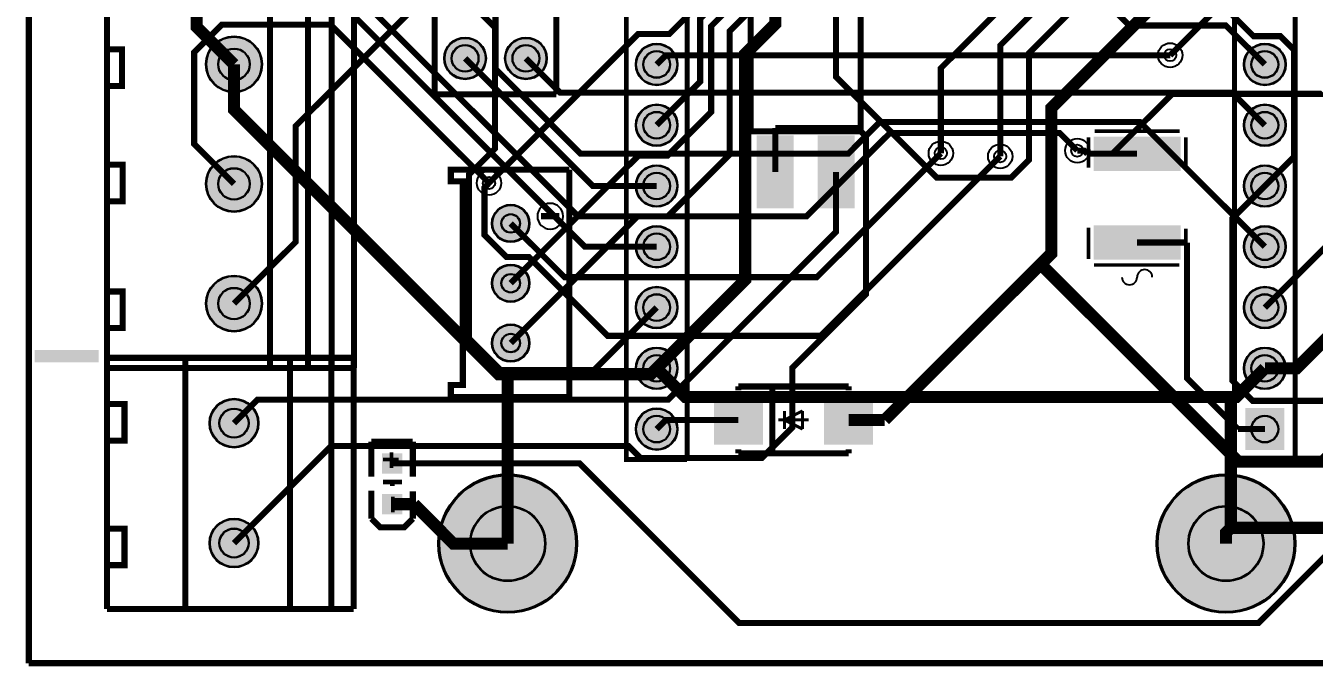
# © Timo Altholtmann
# Model space of a CAD drawing. Extents: x -432 to 3026, y -2850 to 1057.
# Drawn here: x -432 to 1686, y -2850 to -1796 of the extents above; entities that cross this region are included whole.
import ezdxf

# ---------------------------------------------------------------- set-up
doc = ezdxf.new("R2010")
doc.units = 9
for name, color, linetype, true_color in [('BoardOutLine', 7, 'Continuous', 0xff00ff), ('BottomLayer', 7, 'Continuous', 0x0000ff), ('BottomSolderMaskLayer', 7, 'Continuous', 0xaa00ff), ('Document', 7, 'Continuous', 0xffffff), ('Hole', 7, 'Continuous', 0x222222), ('Multi-Layer', 7, 'Continuous', 0xc0c0c0), ('TopLayer', 7, 'Continuous', 0xff0000), ('TopPasteMaskLayer', 7, 'Continuous', 0x808080), ('TopSilkLayer', 7, 'Continuous', 0xffcc00), ('TopSolderMaskLayer', 7, 'Continuous', 0x800080)]:
    doc.layers.add(name, color=color, linetype=linetype, true_color=true_color)

msp = doc.modelspace()

# ---------------------------------------------------------------- hatches: boundary and pattern name
at = {"layer": 'BottomSolderMaskLayer'}
for points in [[(-136.3, -1859.8, 1), (-43.7, -1859.8, 1)], [(255.5, -1850, 1), (324.5, -1850, 1)], [(355.5, -1850, 1), (424.5, -1850, 1)], [(570.5, -1860, 1), (639.5, -1860, 1)], [(1570.5, -1860, 1), (1639.5, -1860, 1)], [(570.5, -1960, 1), (639.5, -1960, 1)], [(1570.5, -1960, 1), (1639.5, -1960, 1)], [(-136.3, -2056.6, 1), (-43.7, -2056.6, 1)], [(570.5, -2060, 1), (639.5, -2060, 1)], [(1570.5, -2060, 1), (1639.5, -2060, 1)], [(334, -2121.6, 1), (396, -2121.6, 1)], [(570.5, -2160, 1), (639.5, -2160, 1)], [(1570.5, -2160, 1), (1639.5, -2160, 1)], [(334, -2220, 1), (396, -2220, 1)], [(-136.3, -2253.5, 1), (-43.7, -2253.5, 1)], [(570.5, -2260, 1), (639.5, -2260, 1)], [(1570.5, -2260, 1), (1639.5, -2260, 1)], [(334, -2318.4, 1), (396, -2318.4, 1)], [(570.5, -2360, 1), (639.5, -2360, 1)], [(1570.5, -2360, 1), (1639.5, -2360, 1)], [(-130.4, -2450.3, 1), (-49.6, -2450.3, 1)], [(570.5, -2460, 1), (639.5, -2460, 1)], [(1573.1, -2494.5), (1573.1, -2425.5), (1636.9, -2425.5), (1636.9, -2494.5)], [(245.8, -2648.4, 1), (474.2, -2648.4, 1)], [(1426.9, -2648.4, 1), (1655.3, -2648.4, 1)], [(-130.4, -2647.5, 1), (-49.6, -2647.5, 1)]]:
    msp.add_hatch(color=256, dxfattribs=at).paths.add_polyline_path(points)
at = {"layer": 'Document'}
for points in [[(919.8, -2427.4), (919.8, -2461.7), (919.9, -2461.8), (924.1, -2461.8), (924.3, -2461.6), (924.3, -2427.4), (924.1, -2427.2), (919.5, -2427.2)], [(712.7, -2451.2), (712.5, -2450.5), (712.5, -2442), (766.2, -2442.1), (766.6, -2442.9), (766.6, -2451.4)], [(947.9, -2443.9), (893.7, -2443.9), (893.7, -2439.7), (897.7, -2439.4), (947.6, -2439.5), (947.7, -2439.3), (947.7, -2443.7), (947.8, -2443.8)], [(166, -2524), (166, -2498), (172, -2498), (172, -2524)], [(180.8, -2513.2), (154.8, -2513.2), (154.8, -2507.2), (180.8, -2507.2)], [(168, -2597), (168, -2571), (174, -2571), (174, -2597)]]:
    msp.add_hatch(color=256, dxfattribs=at).paths.add_polyline_path(points)
at = {"layer": 'Multi-Layer'}
for points in [[(-135.3, -1859.8, 1), (-44.7, -1859.8, 1)], [(256.5, -1850, 1), (323.5, -1850, 1)], [(356.5, -1850, 1), (423.5, -1850, 1)], [(571.5, -1860, 1), (638.5, -1860, 1)], [(1571.5, -1860, 1), (1638.5, -1860, 1)], [(571.5, -1960, 1), (638.5, -1960, 1)], [(1571.5, -1960, 1), (1638.5, -1960, 1)], [(-135.3, -2056.6, 1), (-44.7, -2056.6, 1)], [(571.5, -2060, 1), (638.5, -2060, 1)], [(1571.5, -2060, 1), (1638.5, -2060, 1)], [(335, -2121.6, 1), (395, -2121.6, 1)], [(571.5, -2160, 1), (638.5, -2160, 1)], [(1571.5, -2160, 1), (1638.5, -2160, 1)], [(335, -2220, 1), (395, -2220, 1)], [(-135.3, -2253.5, 1), (-44.7, -2253.5, 1)], [(571.5, -2260, 1), (638.5, -2260, 1)], [(1571.5, -2260, 1), (1638.5, -2260, 1)], [(335, -2318.4, 1), (395, -2318.4, 1)], [(571.5, -2360, 1), (638.5, -2360, 1)], [(1571.5, -2360, 1), (1638.5, -2360, 1)], [(-129.4, -2450.3, 1), (-50.6, -2450.3, 1)], [(571.5, -2460, 1), (638.5, -2460, 1)], [(1574, -2493.5), (1574, -2426.5), (1636, -2426.5), (1636, -2493.5)], [(-129.4, -2647.5, 1), (-50.6, -2647.5, 1)]]:
    msp.add_hatch(color=256, dxfattribs=at).paths.add_polyline_path(points)
at = {"layer": 'TopLayer'}
for points in [[(770.5, -1977.8), (829.5, -1977.8), (829.5, -2095.9), (770.5, -2095.9)], [(870.5, -1977.8), (929.5, -1977.8), (929.5, -2095.9), (870.5, -2095.9)], [(1463.9, -2034.7), (1326.1, -2034.7), (1326.1, -1979.3), (1463.9, -1979.3)], [(1463.9, -2125.3), (1326.1, -2125.3), (1326.1, -2180.7), (1463.9, -2180.7)], [(778.8, -2484.4), (700.1, -2484.4), (700.1, -2405.6), (778.8, -2405.6)], [(959.9, -2484.4), (881.2, -2484.4), (881.2, -2405.6), (959.9, -2405.6)], [(185.7, -2532.2), (154.3, -2532.2), (154.3, -2500.8), (185.7, -2500.8)], [(185.7, -2599.2), (154.3, -2599.2), (154.3, -2567.8), (185.7, -2567.8)]]:
    msp.add_hatch(color=256, dxfattribs=at).paths.add_polyline_path(points)
at = {"layer": 'TopPasteMaskLayer'}
for points in [[(770.5, -1977.8), (829.5, -1977.8), (829.5, -2095.9), (770.5, -2095.9)], [(870.5, -1977.8), (929.5, -1977.8), (929.5, -2095.9), (870.5, -2095.9)], [(1459.9, -2034.7), (1422.4, -2034.7), (1418.4, -2030.8), (1418.4, -2019.8), (1414.5, -2015.9), (1375.5, -2015.9), (1371.6, -2019.8), (1371.6, -2030.8), (1367.6, -2034.7), (1330.1, -2034.7), (1326.1, -2030.8), (1326.1, -1983.3), (1330.1, -1979.3), (1459.9, -1979.3), (1463.9, -1983.3), (1463.9, -2030.8)], [(1459.9, -2125.3), (1422.4, -2125.3), (1418.4, -2129.2), (1418.4, -2140.2), (1414.5, -2144.1), (1375.5, -2144.1), (1371.6, -2140.2), (1371.6, -2129.2), (1367.6, -2125.3), (1330.1, -2125.3), (1326.1, -2129.2), (1326.1, -2176.7), (1330.1, -2180.7), (1459.9, -2180.7), (1463.9, -2176.7), (1463.9, -2129.2)], [(778.8, -2484.4), (700.1, -2484.4), (700.1, -2405.6), (778.8, -2405.6)], [(959.9, -2484.4), (881.2, -2484.4), (881.2, -2405.6), (959.9, -2405.6)], [(185.7, -2532.2), (154.3, -2532.2), (154.3, -2500.8), (185.7, -2500.8)], [(185.7, -2599.2), (154.3, -2599.2), (154.3, -2567.8), (185.7, -2567.8)]]:
    msp.add_hatch(color=256, dxfattribs=at).paths.add_polyline_path(points)
at = {"layer": 'TopSilkLayer'}
msp.add_hatch(color=256, dxfattribs=at).paths.add_polyline_path([(-417.5, -2330), (-312.5, -2330), (-312.5, -2350), (-417.5, -2350), (-417.5, -2330)])
at = {"layer": 'TopSolderMaskLayer'}
for points in [[(-136.3, -1859.8, 1), (-43.7, -1859.8, 1)], [(255.5, -1850, 1), (324.5, -1850, 1)], [(355.5, -1850, 1), (424.5, -1850, 1)], [(570.5, -1860, 1), (639.5, -1860, 1)], [(1570.5, -1860, 1), (1639.5, -1860, 1)], [(570.5, -1960, 1), (639.5, -1960, 1)], [(1570.5, -1960, 1), (1639.5, -1960, 1)], [(769.5, -1976.8), (830.5, -1976.8), (830.5, -2096.9), (769.5, -2096.9)], [(869.5, -1976.8), (930.5, -1976.8), (930.5, -2096.9), (869.5, -2096.9)], [(1466.4, -2035.1), (1323.6, -2035.1), (1323.6, -1978.9), (1466.4, -1978.9)], [(-136.3, -2056.6, 1), (-43.7, -2056.6, 1)], [(570.5, -2060, 1), (639.5, -2060, 1)], [(1570.5, -2060, 1), (1639.5, -2060, 1)], [(334, -2121.6, 1), (396, -2121.6, 1)], [(570.5, -2160, 1), (639.5, -2160, 1)], [(1466.4, -2124.9), (1323.6, -2124.9), (1323.6, -2181.1), (1466.4, -2181.1)], [(1570.5, -2160, 1), (1639.5, -2160, 1)], [(334, -2220, 1), (396, -2220, 1)], [(-136.3, -2253.5, 1), (-43.7, -2253.5, 1)], [(570.5, -2260, 1), (639.5, -2260, 1)], [(1570.5, -2260, 1), (1639.5, -2260, 1)], [(334, -2318.4, 1), (396, -2318.4, 1)], [(570.5, -2360, 1), (639.5, -2360, 1)], [(1570.5, -2360, 1), (1639.5, -2360, 1)], [(-130.4, -2450.3, 1), (-49.6, -2450.3, 1)], [(779.8, -2485.4), (699.1, -2485.4), (699.1, -2404.6), (779.8, -2404.6)], [(960.9, -2485.4), (880.2, -2485.4), (880.2, -2404.6), (960.9, -2404.6)], [(570.5, -2460, 1), (639.5, -2460, 1)], [(1573.1, -2494.5), (1573.1, -2425.5), (1636.9, -2425.5), (1636.9, -2494.5)], [(186.7, -2533.2), (153.3, -2533.2), (153.3, -2499.8), (186.7, -2499.8)], [(245.8, -2648.4, 1), (474.2, -2648.4, 1)], [(1426.9, -2648.4, 1), (1655.3, -2648.4, 1)], [(186.7, -2600.2), (153.3, -2600.2), (153.3, -2566.8), (186.7, -2566.8)], [(-130.4, -2647.5, 1), (-49.6, -2647.5, 1)]]:
    msp.add_hatch(color=256, dxfattribs=at).paths.add_polyline_path(points)

# ---------------------------------------------------------------- linework, layer by layer
at = {"layer": 'BoardOutLine', "const_width": 10}
for points in [[(-427.4, 1052.4), (-427.4, 257.6), (-427.4, -2845.3)], [(-427.4, -2845.2), (2328.5, -2845.2), (2328.5, 1052.4)]]:
    msp.add_lwpolyline(points, dxfattribs=at)
at = {"layer": 'BottomLayer'}
for points, const_width in [([(1296.6, -2001.8), (1267.8, -1973), (988.4, -1973), (851.4, -2110), (475.9, -2110), (-145.6, -1488.5), (-145.6, -1438.5), (-103.7, -1396.5), (343.5, -1396.5), (390, -1350)], 10), ([(1605, -2160), (1399.9, -1954.9), (971.9, -1954.9), (920.2, -2006.7), (479.5, -2006.7), (340, -1867.2), (340, -1730.9), (369.5, -1701.4), (413, -1701.4), (439.9, -1674.5), (439.9, -1620.1), (419.1, -1599.3), (339.3, -1599.3), (290, -1550)], 10), ([(1605, -2060), (1653, -2012), (1653, -1836), (1630.4, -1813.5), (1586.4, -1813.5), (1353.2, -1580.3)], 10), ([(-90, -1662.9), (-10.1, -1662.9), (487, -2160), (605, -2160)], 10), ([(390, -1750), (427.8, -1712.2), (1298.6, -1712.2), (1382.3, -1795.9), (1540.9, -1795.9), (1605, -1860)], 10), ([(-90, -2056.6), (-155.5, -1991), (-155.5, -1840), (-110.2, -1794.6), (68.8, -1794.6), (329.3, -2055.1)], 10), ([(1449.4, -1844.8), (620.2, -1844.8), (605, -1860)], 10), ([(-90, -1859.8), (-90, -1934.4), (345.2, -2369.6), (360, -2369.6)], 20), ([(290, -1850), (500, -2060), (605, -2060)], 10), ([(390, -1850), (446.5, -1906.5), (1551.5, -1906.5), (1605, -1960)], 10), ([(1169.9, -2011.2), (874.6, -2306.5), (524.4, -2306.5), (394.8, -2176.9), (358.3, -2176.9), (321.9, -2140.5), (321.9, -2062.6), (329.3, -2055.1)], 10), ([(365, -2121.6), (453.4, -2210), (868.4, -2210), (1072.3, -2006.1)], 10), ([(360, -2369.6), (595.4, -2369.6), (605, -2360)], 20), ([(1549.1, -2407.2), (652.2, -2407.2), (605, -2360)], 20), ([(1605, -2360), (1557.8, -2407.2), (1549.1, -2407.2)], 20), ([(360, -2648.4), (360, -2369.6)], 20), ([(1549.1, -2407.2), (1549.1, -2622.5)], 20), ([(1549.1, -2622.5), (1541.1, -2630.5), (1541.1, -2648.4)], 20), ([(1985, -2622.5), (1549.1, -2622.5)], 20)]:
    msp.add_lwpolyline(points, dxfattribs=dict(at, const_width=const_width))
at = {"layer": 'BottomSolderMaskLayer'}
for centre, radius in [((-90, -1859.8), 46.3), ((290, -1850), 34.5), ((390, -1850), 34.5), ((-90, -1859.8), 26.2), ((290, -1850), 22.3), ((390, -1850), 22.3), ((605, -1860), 34.5), ((605, -1860), 22.3), ((1605, -1860), 34.5), ((1605, -1860), 22.3), ((605, -1960), 34.5), ((1605, -1960), 34.5), ((605, -1960), 22.3), ((1605, -1960), 22.3), ((-90, -2056.6), 46.3), ((-90, -2056.6), 26.2), ((605, -2060), 34.5), ((1605, -2060), 34.5), ((605, -2060), 22.3), ((1605, -2060), 22.3), ((365, -2121.6), 31), ((365, -2121.6), 15.5), ((605, -2160), 34.5), ((605, -2160), 22.3), ((1605, -2160), 34.5), ((1605, -2160), 22.3), ((365, -2220), 31), ((-90, -2253.5), 46.3), ((365, -2220), 15.5), ((-90, -2253.5), 26.2), ((605, -2260), 34.5), ((605, -2260), 22.3), ((1605, -2260), 34.5), ((1605, -2260), 22.3), ((365, -2318.4), 31), ((365, -2318.4), 15.5), ((605, -2360), 34.5), ((1605, -2360), 34.5), ((605, -2360), 22.3), ((1605, -2360), 22.3), ((-90, -2450.3), 40.4), ((-90, -2450.3), 24.2), ((605, -2460), 34.5), ((605, -2460), 22.3), ((1605, -2460), 22.3), ((360, -2648.4), 114.2), ((1541.1, -2648.4), 114.2), ((360, -2648.4), 62.1), ((1541.1, -2648.4), 62.1), ((-90, -2647.5), 40.4), ((-90, -2647.5), 24.2)]:
    msp.add_circle(centre, radius, dxfattribs=at)
at = {"layer": 'Hole'}
for centre in [(1449.4, -1844.8), (1072.3, -2006.1), (1169.9, -2011.2), (1296.6, -2001.8), (329.3, -2055.1)]:
    msp.add_circle(centre, 10, dxfattribs=at)
at = {"layer": 'Multi-Layer'}
for centre, radius in [((-90, -1859.8), 45.3), ((290, -1850), 33.5), ((390, -1850), 33.5), ((-90, -1859.8), 25.6), ((290, -1850), 21.7), ((390, -1850), 21.7), ((605, -1860), 33.5), ((605, -1860), 21.7), ((1449.4, -1844.8), 20), ((1605, -1860), 33.5), ((1605, -1860), 21.7), ((605, -1960), 33.5), ((1605, -1960), 33.5), ((605, -1960), 21.7), ((1605, -1960), 21.7), ((1072.3, -2006.1), 20), ((1169.9, -2011.2), 20), ((1296.6, -2001.8), 20), ((-90, -2056.6), 45.3), ((-90, -2056.6), 25.6), ((605, -2060), 33.5), ((1605, -2060), 33.5), ((329.3, -2055.1), 20), ((605, -2060), 21.7), ((1605, -2060), 21.7), ((365, -2121.6), 30), ((365, -2121.6), 15), ((605, -2160), 33.5), ((605, -2160), 21.7), ((1605, -2160), 33.5), ((1605, -2160), 21.7), ((365, -2220), 30), ((-90, -2253.5), 45.3), ((365, -2220), 15), ((-90, -2253.5), 25.6), ((605, -2260), 33.5), ((605, -2260), 21.7), ((1605, -2260), 33.5), ((1605, -2260), 21.7), ((365, -2318.4), 30), ((365, -2318.4), 15), ((605, -2360), 33.5), ((1605, -2360), 33.5), ((605, -2360), 21.7), ((1605, -2360), 21.7), ((-90, -2450.3), 39.4), ((-90, -2450.3), 23.6), ((605, -2460), 33.5), ((605, -2460), 21.7), ((1605, -2460), 21.7), ((360, -2648.4), 112.2), ((1541.1, -2648.4), 112.2), ((360, -2648.4), 61), ((1541.1, -2648.4), 61), ((-90, -2647.5), 39.4), ((-90, -2647.5), 23.6)]:
    msp.add_circle(centre, radius, dxfattribs=at)
at = {"layer": 'TopLayer'}
for points, const_width in [([(1610, -645), (1610, -980), (1555.5, -1034.5), (1555.5, -1179.1), (1586.5, -1210), (1627.1, -1210), (1653.1, -1236), (1653.1, -1686.3), (1629.7, -1709.7), (1584.5, -1709.7), (1449.4, -1844.8)], 10), ([(910, -693.5), (925.7, -709.2), (925.7, -1107.1), (713.7, -1319.1), (713.7, -1747.6), (676.5, -1784.8), (676.5, -1888.5), (605, -1960)], 10), ([(900, -1063.5), (900, -1107.2), (691.2, -1316), (691.2, -1744.5), (625.7, -1810), (574.5, -1810), (329.3, -2055.1)], 10), ([(950, -1063.5), (950, -1108.4), (731.8, -1326.6), (731.8, -1759.8), (694.6, -1797), (694.6, -1938.2), (622.8, -2010), (575, -2010), (365, -2220)], 10), ([(365, -2318.4), (573.4, -2110), (623.1, -2110), (725.2, -2007.9), (725.2, -1805.1), (755.4, -1774.9), (755.4, -1553.8), (925, -1384.2), (925, -1238.7), (984.6, -1179.1), (1307.3, -1179.1), (1317.8, -1189.7), (1317.8, -1563.6), (1285, -1596.4)], 10), ([(-90, -1465.7), (-151.4, -1527.1), (-151.4, -1798.4), (-90, -1859.8)], 20), ([(605, -1660), (563.6, -1701.4), (271.3, -1701.4), (11.5, -1961.2), (11.5, -2152), (-90, -2253.5)], 10), ([(605, -2360), (750.5, -2214.5), (750.5, -1842.7), (800, -1793.2), (800, -1722.2)], 20), ([(900, -1715.3), (900, -1880.6), (1065.9, -2046.5), (1187.9, -2046.5), (1217.1, -2017.2), (1217.1, -1841.5), (1345, -1713.6)], 10), ([(1072.3, -2006.1), (1072.3, -1866.1), (1225, -1713.4)], 10), ([(1285, -1713.6), (1169.9, -1828.7), (1169.9, -2011.2)], 10), ([(1236.4, -2188.5), (1254, -2171), (1254, -1931.6), (1465, -1720.5)], 20), ([(290, -1750), (339.1, -1799.1), (339.1, -1998.6), (296.3, -2041.4), (296.3, -2310.7), (348.3, -2362.7), (502.3, -2362.7), (605, -2260)], 10), ([(1354, -2007), (1452.8, -1908.3), (1699.4, -1908.3), (1701.2, -1906.5)], 10), ([(800, -1964.7), (935.4, -1964.7), (949.2, -1978.5), (949.2, -2238.1), (827.9, -2359.4), (827.9, -2457.6), (778, -2507.5), (578.2, -2507.5), (558.5, -2487.7), (69.8, -2487.7), (-90, -2647.5)], 10), ([(800, -2036.9), (800, -1964.7)], 10), ([(1730, -1973.5), (1730, -2135), (1605, -2260)], 10), ([(1296.6, -2001.8), (1307.8, -2001.8), (1313, -2007)], 10), ([(1354, -2007), (1313, -2007)], 10), ([(1395, -2007), (1354, -2007)], 10), ([(900, -2036.9), (900, -2135.5), (623.9, -2411.6), (-51.3, -2411.6), (-90, -2450.3)], 10), ([(1605, -2360), (1657, -2360), (1985, -2032)], 20), ([(170, -2516.5), (478.2, -2516.5), (740.7, -2779), (1594.5, -2779), (1797.8, -2575.7), (1797.8, -2504.9), (2045.7, -2257), (2045.7, -2200), (2013.1, -2167.5), (1947.5, -2167.5), (1701.6, -2413.5), (1585, -2413.5), (1551.5, -2380), (1551.5, -2113.5), (1605, -2060)], 10), ([(1395, -2153), (1476.9, -2153)], 10), ([(1476.9, -2153), (1476.9, -2376), (1560.9, -2460)], 10), ([(979.9, -2445), (1236.4, -2188.5)], 20), ([(1236.4, -2188.5), (1561.3, -2513.5), (1700.3, -2513.5), (1985, -2228.8)], 20), ([(920.5, -2445), (979.9, -2445)], 20), ([(739.4, -2445), (620, -2445), (605, -2460)], 10), ([(1605, -2460), (1560.9, -2460)], 10), ([(170, -2583.5), (205.8, -2583.5)], 20), ([(360, -2648.4), (270.6, -2648.4), (205.8, -2583.5)], 20)]:
    msp.add_lwpolyline(points, dxfattribs=dict(at, const_width=const_width))
at = {"layer": 'TopSilkLayer'}
for points, const_width in [([(655, -1085), (655, -1010), (555, -1010), (555, -2510), (655, -2510)], 8), ([(1555, -2435), (1555, -2510), (1655, -2510), (1655, -1010), (1555, -1010)], 8), ([(1555, -1010), (1555, -2435)], 7.99), ([(655, -2510), (655, -1085)], 7.99), ([(240, -1290.9), (240, -1909.1)], 10), ([(440, -1290.9), (440, -1909.1)], 10), ([(759.4, -1969.9), (759.4, -1710.1)], 10), ([(940.6, -1710.1), (940.6, -1969.9)], 10), ([(-299, -1749.9), (-299, -2360.1)], 10), ([(-31, -1750.3), (-31, -2360.6)], 10), ([(31.5, -1746.3), (31.5, -2356.5)], 10), ([(70.5, -1745.6), (70.5, -2355.8)], 10), ([(107.2, -1749.1), (107.2, -2359.3)], 10), ([(-295.3, -1835.2), (-274.1, -1835.2), (-274.1, -1895.4), (-295.3, -1895.4)], 10), ([(440, -1909.1), (240, -1909.1)], 10), ([(940.6, -1969.9), (759.4, -1969.9)], 10), ([(1325, -1970), (1465, -1970)], 5.98), ([(1315, -1980), (1315, -2030)], 6), ([(1475, -2030), (1475, -1980)], 6), ([(-294.2, -2024.8), (-272.9, -2024.8), (-272.9, -2085.1), (-294.2, -2085.1)], 10), ([(461.5, -2033), (268.5, -2033), (266.6, -2033), (266.6, -2052.5), (286.3, -2052.5), (286.3, -2052.5), (286.3, -2387.5), (286.3, -2387.5), (266.6, -2387.5), (266.6, -2407.2), (268.5, -2407.2), (461.5, -2407.2)], 10), ([(461.5, -2033), (461.5, -2407)], 10), ([(415, -2109.6), (430, -2109.6), (445, -2109.6), (430, -2109.6)], 10), ([(1315, -2180), (1315, -2128.6)], 6), ([(1475, -2130), (1475, -2180)], 6), ([(1324.2, -2190), (1464.2, -2190)], 5.98), ([(-294.2, -2233.6), (-272.9, -2233.6), (-272.9, -2293.8), (-294.2, -2293.8)], 10), ([(106.9, -2342.8), (-298.7, -2342.8)], 10), ([(-298.7, -2342.8), (-298.7, -2756.2)], 10), ([(-170, -2342.2), (-170, -2755.6)], 10), ([(2.1, -2342.8), (2.1, -2756.2)], 10), ([(70, -2342.2), (70, -2755.6)], 10), ([(106.9, -2342.8), (106.9, -2756.2)], 10), ([(106.5, -2359.3), (-299, -2359.3)], 10), ([(739.4, -2389.9), (920.6, -2389.9)], 10), ([(739.4, -2389.9), (739.4, -2396.5)], 10), ([(795, -2500.1), (795, -2389.9)], 10), ([(920.6, -2389.9), (920.6, -2396.5)], 10), ([(-295, -2418.9), (-270, -2418.9), (-270, -2478.9), (-295, -2478.9)], 10), ([(845, -2430), (815, -2445)], 5), ([(815, -2445), (815, -2430)], 5), ([(845, -2445), (845, -2430)], 5), ([(855, -2445), (805, -2445)], 5), ([(815, -2445), (815, -2460)], 5), ([(845, -2460), (815, -2445)], 5), ([(845, -2445), (845, -2460)], 5), ([(204, -2480.5), (136, -2480.5)], 10), ([(136, -2480.5), (136, -2538.5)], 10), ([(204, -2480.5), (204, -2538.5)], 10), ([(739.4, -2493.5), (739.4, -2500.1)], 10), ([(739.4, -2500.1), (920.6, -2500.1)], 10), ([(920.6, -2493.5), (920.6, -2500.1)], 10), ([(136, -2561.5), (136, -2607.5)], 10), ([(186, -2547), (155, -2547)], 7.99), ([(170.3, -2547), (170.3, -2553.9)], 7.99), ([(204, -2562.5), (204, -2607.5)], 10), ([(204, -2607.5), (190, -2621.5), (150, -2621.5), (136, -2607.5)], 10), ([(-295, -2623.9), (-270, -2623.9), (-270, -2683.9), (-295, -2683.9)], 10), ([(106.9, -2756.2), (-298.7, -2756.2)], 10)]:
    msp.add_lwpolyline(points, dxfattribs=dict(at, const_width=const_width))
for centre, radius, start, end in [((430, -2109.8), 21.2, 0.5402, 359.4598), ((1407.5, -2210), 12.5, 0, 180), ((1382.5, -2210), 12.5, 180, 0)]:
    msp.add_arc(centre, radius, start, end, dxfattribs=at)
at = {"layer": 'TopSolderMaskLayer'}
for centre, radius in [((-90, -1859.8), 46.3), ((290, -1850), 34.5), ((390, -1850), 34.5), ((-90, -1859.8), 26.2), ((290, -1850), 22.3), ((390, -1850), 22.3), ((605, -1860), 34.5), ((605, -1860), 22.3), ((1605, -1860), 34.5), ((1605, -1860), 22.3), ((605, -1960), 34.5), ((1605, -1960), 34.5), ((605, -1960), 22.3), ((1605, -1960), 22.3), ((-90, -2056.6), 46.3), ((-90, -2056.6), 26.2), ((605, -2060), 34.5), ((1605, -2060), 34.5), ((605, -2060), 22.3), ((1605, -2060), 22.3), ((365, -2121.6), 31), ((365, -2121.6), 15.5), ((605, -2160), 34.5), ((605, -2160), 22.3), ((1605, -2160), 34.5), ((1605, -2160), 22.3), ((365, -2220), 31), ((-90, -2253.5), 46.3), ((365, -2220), 15.5), ((-90, -2253.5), 26.2), ((605, -2260), 34.5), ((605, -2260), 22.3), ((1605, -2260), 34.5), ((1605, -2260), 22.3), ((365, -2318.4), 31), ((365, -2318.4), 15.5), ((605, -2360), 34.5), ((1605, -2360), 34.5), ((605, -2360), 22.3), ((1605, -2360), 22.3), ((-90, -2450.3), 40.4), ((-90, -2450.3), 24.2), ((605, -2460), 34.5), ((605, -2460), 22.3), ((1605, -2460), 22.3), ((360, -2648.4), 114.2), ((1541.1, -2648.4), 114.2), ((360, -2648.4), 62.1), ((1541.1, -2648.4), 62.1), ((-90, -2647.5), 40.4), ((-90, -2647.5), 24.2)]:
    msp.add_circle(centre, radius, dxfattribs=at)

doc.saveas('drawing.dxf')
